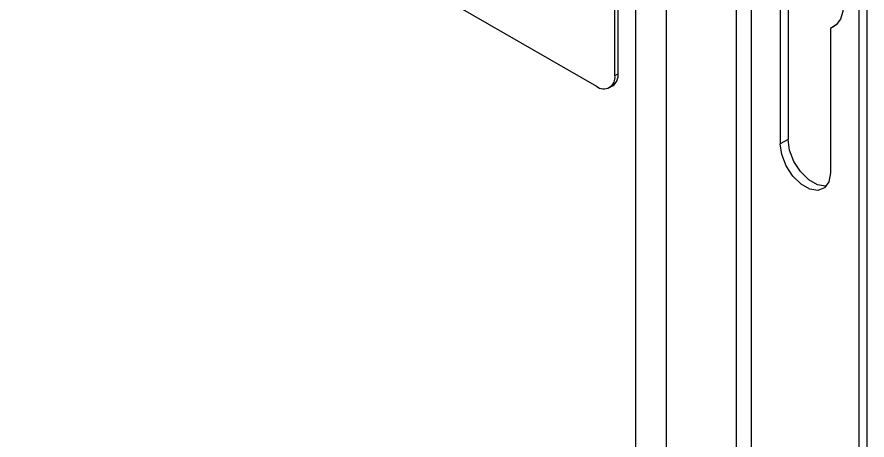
# Model space of a CAD drawing. Extents: x 75 to 2075, y 25 to 1460.
# Drawn here: x 1837.9 to 1967.9, y 1027.1 to 1091.8 of the extents above; entities that cross this region are included whole.
import ezdxf

# ---------------------------------------------------------------- set-up
doc = ezdxf.new("R2010")
doc.units = 0
doc.header["$LTSCALE"] = 5
doc.linetypes.add('SLD-KATı', pattern=[0])
doc.layers.get('0').update_dxf_attribs({"linetype": 'CONTINUOUS'})

msp = doc.modelspace()

# ---------------------------------------------------------------- linework, layer by layer
at = {"color": 7, "linetype": 'SLD-KATı'}
for p, q in [((1947.865, 1170.224), (1947.865, 574.342)), ((1950.222, 574.342), (1950.222, 1170.224)), ((1937.259, 568.219), (1937.259, 1164.101)), ((1932.545, 569.484), (1932.545, 1162.837)), ((1967.9, 565.498), (1967.9, 1161.38)), ((1966.721, 564.817), (1966.721, 1160.7)), ((1929.354, 1082.851), (1929.354, 1157.973)), ((1929.825, 1083.123), (1929.825, 1158.245)), ((1837.901, 1132.379), (1926.525, 1081.218)), ((1955.82, 1095.137), (1955.82, 1073.09)), ((1954.642, 1094.457), (1954.642, 1072.41)), ((1962.949, 1090.409), (1962.302, 1090.035)), ((1962.302, 1090.035), (1962.302, 1067.988)), ((1929.354, 1082.851), (1929.825, 1083.123)), ((1928.525, 1081.02), (1928.997, 1081.292)), ((1955.82, 1073.09), (1954.642, 1072.41))]:
    msp.add_line(p, q, dxfattribs=at)
at = {"color": 7, "linetype": 'SLD-KATı', "flags": 128}
for points in [[(1962.302, 1100.377), (1963.172, 1098.808), (1963.824, 1097.174), (1964.228, 1095.551), (1964.364, 1094.015), (1964.228, 1092.637), (1963.824, 1091.481), (1963.172, 1090.6), (1962.302, 1090.035)], [(1961.704, 1065.96), (1961.565, 1065.943), (1960.315, 1066.14), (1958.985, 1066.908), (1957.735, 1068.154), (1956.716, 1069.73), (1956.051, 1071.444), (1955.82, 1073.09)], [(1962.302, 1067.988), (1962.071, 1066.608), (1961.406, 1065.662), (1960.387, 1065.263), (1959.137, 1065.459), (1957.807, 1066.227), (1956.557, 1067.474), (1955.538, 1069.05), (1954.873, 1070.764), (1954.642, 1072.41)]]:
    msp.add_lwpolyline(points, dxfattribs=at)
at = {"color": 7, "linetype": 'SLD-KATı'}
for centre, radius, start, end in [((1927.922, 1082.881), 1.918, 304.05635, 7.25583), ((1927.629, 1082.571), 1.747, 230.79671, 9.21404)]:
    msp.add_arc(centre, radius, start, end, dxfattribs=at)

doc.saveas('drawing.dxf')
